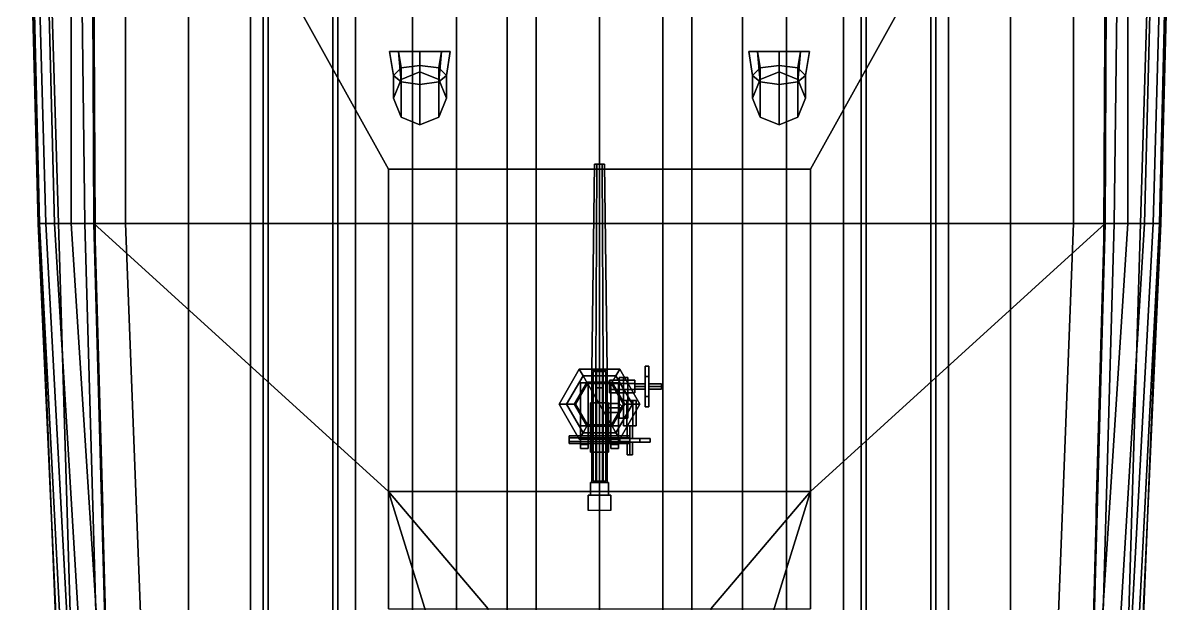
# Model space of a CAD drawing. Header units: millimetres. Extents: x -5 to 5, y -86 to 49.
# Drawn here: x -4.56 to 4.56, y -19.72 to -15.12 of the extents above; entities that cross this region are included whole.
import ezdxf

# ---------------------------------------------------------------- set-up
doc = ezdxf.new("R2010")
doc.units = ezdxf.units.MM
for name, color, linetype in [('deck', 3, 'Continuous'), ('drawing', 9, 'Continuous'), ('gun', 1, 'Continuous'), ('h2', 6, 'Continuous'), ('railings', 6, 'Continuous'), ('rails', 4, 'Continuous'), ('sleeve', 5, 'Continuous'), ('superstructure', 2, 'Continuous'), ('turret', 2, 'Continuous')]:
    doc.layers.add(name, color=color, linetype=linetype)

msp = doc.modelspace()

# ---------------------------------------------------------------- linework, layer by layer
for points in [[(-1.48, -24.92, 18.17), (-1.48, 22.95, 18.14), (-1.48, 22.95, 18.08), (-1.48, -24.92, 18.11)], [(-1.48, -24.92, 18.11), (-1.48, 22.95, 18.08), (-1.48, 22.95, 18.14), (-1.48, -24.92, 18.17)], [(1.48, -24.92, 18.17), (1.48, 22.95, 18.14), (1.48, 22.95, 18.08), (1.48, -24.92, 18.11)], [(1.48, -24.92, 18.11), (1.48, 22.95, 18.08), (1.48, 22.95, 18.14), (1.48, -24.92, 18.17)], [(-0.73, -25.77, 24.88), (-0.73, 22.13, 24.88), (-0.73, 22.13, 24.84), (-0.73, -25.77, 24.84)], [(-0.73, -25.77, 24.84), (-0.73, 22.13, 24.84), (-0.73, 22.13, 24.88), (-0.73, -25.77, 24.88)], [(0.73, -25.77, 24.88), (0.73, 22.13, 24.88), (0.73, 22.13, 24.84), (0.73, -25.77, 24.84)], [(0.73, -25.77, 24.84), (0.73, 22.13, 24.84), (0.73, 22.13, 24.88), (0.73, -25.77, 24.88)], [(0, -26.11, 26.91), (0, 21.81, 27.02), (0, 21.82, 26.98), (0, -26.11, 26.87)], [(0, -26.11, 26.87), (0, 21.82, 26.98), (0, 21.81, 27.02), (0, -26.11, 26.91)], [(0, -16.71, -3.3), (0, -12.05, -3.3), (0.5, -12.05, -3.24), (0.5, -16.71, -3.23)], [(0.5, -16.71, -3.23), (0.5, -12.05, -3.24), (1.13, -12.05, -3.14), (1.13, -16.71, -3.1)], [(1.13, -16.71, -3.1), (1.13, -12.05, -3.14), (1.93, -12.05, -2.96), (1.93, -16.71, -2.87)], [(1.93, -16.71, -2.87), (1.93, -12.05, -2.96), (2.76, -12.05, -2.68), (2.76, -16.71, -2.52)], [(2.76, -16.71, -2.52), (2.76, -12.05, -2.68), (3.25, -12.05, -2.38), (3.25, -16.71, -2.25)], [(3.25, -16.71, -2.25), (3.25, -12.05, -2.38), (3.75, -12.05, -1.96), (3.75, -16.71, -1.8)], [(3.75, -16.71, -1.8), (3.75, -12.05, -1.96), (4.18, -12.05, -1.38), (4.18, -16.71, -1.16)], [(4, -16.71, 2.4), (4.02, -12.05, 2.4), (4.02, -12.05, 2.5), (4, -16.71, 2.5)], [(4.07, -16.71, 2.2), (4.13, -12.05, 2.2), (4.02, -12.05, 2.4), (4, -16.71, 2.4)], [(4.28, -16.71, 1.35), (4.42, -12.05, 1.35), (4.13, -12.05, 2.2), (4.07, -16.71, 2.2)], [(4.18, -16.71, -1.16), (4.18, -12.05, -1.38), (4.43, -12.05, -0.83), (4.31, -16.71, -0.83)], [(4.43, -16.71, 0.42), (4.56, -12.05, 0.42), (4.42, -12.05, 1.35), (4.28, -16.71, 1.35)], [(4.31, -16.71, -0.83), (4.43, -12.05, -0.83), (4.51, -12.05, -0.53), (4.38, -16.71, -0.53)], [(4.38, -16.71, -0.53), (4.51, -12.05, -0.53), (4.54, -12.05, -0.25), (4.43, -16.71, -0.25)], [(4.44, -16.71), (4.56, -12.05), (4.56, -12.05, 0.42), (4.43, -16.71, 0.42)], [(4.43, -16.71, -0.25), (4.54, -12.05, -0.25), (4.56, -12.05), (4.44, -16.71)], [(0, -21.37, -3.16), (0, -16.71, -3.3), (0.5, -16.71, -3.23), (0.5, -21.37, -3.06)], [(0.5, -21.37, -3.06), (0.5, -16.71, -3.23), (1.13, -16.71, -3.1), (1.13, -21.37, -2.91)], [(1.13, -21.37, -2.91), (1.13, -16.71, -3.1), (1.93, -16.71, -2.87), (1.93, -21.37, -2.69)], [(1.93, -21.37, -2.69), (1.93, -16.71, -2.87), (2.76, -16.71, -2.52), (2.76, -21.37, -2.31)], [(2.76, -21.37, -2.31), (2.76, -16.71, -2.52), (3.25, -16.71, -2.25), (3.25, -21.37, -1.96)], [(3.25, -21.37, -1.96), (3.25, -16.71, -2.25), (3.75, -16.71, -1.8), (3.57, -21.37, -1.65)], [(3.57, -21.37, -1.65), (3.75, -16.71, -1.8), (4.18, -16.71, -1.16), (3.88, -21.37, -1.16)], [(3.94, -21.37, 2.2), (4.07, -16.71, 2.2), (4, -16.71, 2.4), (3.87, -21.37, 2.42)], [(3.87, -21.37, 2.42), (4, -16.71, 2.4), (4, -16.71, 2.5), (3.87, -21.37, 2.5)], [(3.88, -21.37, -1.16), (4.18, -16.71, -1.16), (4.31, -16.71, -0.83), (4.03, -21.37, -0.83)], [(4.14, -21.37, 1.35), (4.28, -16.71, 1.35), (4.07, -16.71, 2.2), (3.94, -21.37, 2.2)], [(4.03, -21.37, -0.83), (4.31, -16.71, -0.83), (4.38, -16.71, -0.53), (4.13, -21.37, -0.53)], [(4.13, -21.37, -0.53), (4.38, -16.71, -0.53), (4.43, -16.71, -0.25), (4.19, -21.37, -0.25)], [(4.24, -21.37, 0.42), (4.43, -16.71, 0.42), (4.28, -16.71, 1.35), (4.14, -21.37, 1.35)], [(4.19, -21.37, -0.25), (4.43, -16.71, -0.25), (4.44, -16.71), (4.23, -21.37)], [(4.23, -21.37), (4.44, -16.71), (4.43, -16.71, 0.42), (4.24, -21.37, 0.42)]]:
    msp.add_3dface(points)
at = {"layer": 'deck', "color": 3}
for points in [[(1.67, -16.28, 2.5), (4.02, -12.05, 2.5), (-4.02, -12.05, 2.5), (-1.67, -16.28, 2.5)], [(-1.67, -18.83, 2.5), (-1.67, -16.28, 2.5), (-4.02, -12.05, 2.5), (-4, -16.71, 2.5)], [(4, -16.71, 2.5), (4.02, -12.05, 2.5), (1.67, -16.28, 2.5), (1.67, -18.83, 2.5)], [(-0.88, -21.37, 2.5), (-1.67, -18.83, 2.5), (-4, -16.71, 2.5), (-3.87, -21.37, 2.5)], [(3.87, -21.37, 2.5), (4, -16.71, 2.5), (1.67, -18.83, 2.5), (0.88, -21.37, 2.5)], [(-0.88, -21.37, 2.5), (-0.88, -19.76, 2.5), (-1.67, -18.83, 2.5), (-0.88, -21.37, 2.5)], [(0.88, -21.37, 2.5), (1.67, -18.83, 2.5), (1.67, -18.83, 2.5), (0.88, -19.76, 2.5)]]:
    msp.add_3dface(points, dxfattribs=at)
at = {"layer": 'drawing', "extrusion": (1, -1.22461e-16, 0)}
msp.add_line((0, -48.93, -5.93), (0, 48.93, -5.93), dxfattribs=at)
at = {"layer": 'gun'}
for points in [[(-0.04, -16.24, 6.45), (-0.02, -16.24, 6.4154), (-0.03, -17.87, 6.398), (-0.06, -17.87, 6.45)], [(-0.02, -16.24, 6.4846), (-0.04, -16.24, 6.45), (-0.06, -17.87, 6.45), (-0.03, -17.87, 6.502)], [(0.04, -16.24, 6.45), (-0.04, -16.24, 6.45), (-0.02, -16.24, 6.4846), (0.02, -16.24, 6.4846)], [(0.02, -16.24, 6.4154), (-0.02, -16.24, 6.4154), (-0.04, -16.24, 6.45), (0.04, -16.24, 6.45)], [(-0.02, -16.24, 6.4154), (0.02, -16.24, 6.4154), (0.03, -17.87, 6.398), (-0.03, -17.87, 6.398)], [(0.02, -16.24, 6.4846), (-0.02, -16.24, 6.4846), (-0.03, -17.87, 6.502), (0.03, -17.87, 6.502)], [(0.02, -16.24, 6.4154), (0.04, -16.24, 6.45), (0.06, -17.87, 6.45), (0.03, -17.87, 6.398)], [(0.04, -16.24, 6.45), (0.02, -16.24, 6.4846), (0.03, -17.87, 6.502), (0.06, -17.87, 6.45)], [(-0.03, -17.87, 6.502), (-0.06, -17.87, 6.45), (-0.06, -18.76, 6.45), (-0.03, -18.76, 6.502)], [(-0.06, -17.87, 6.45), (-0.03, -17.87, 6.398), (-0.03, -18.76, 6.398), (-0.06, -18.76, 6.45)], [(0.03, -17.87, 6.502), (-0.03, -17.87, 6.502), (-0.03, -18.76, 6.502), (0.03, -18.76, 6.502)], [(-0.03, -17.87, 6.398), (0.03, -17.87, 6.398), (0.03, -18.76, 6.398), (-0.03, -18.76, 6.398)], [(0.06, -17.87, 6.45), (0.03, -17.87, 6.502), (0.03, -18.76, 6.502), (0.06, -18.76, 6.45)], [(0.03, -17.87, 6.398), (0.06, -17.87, 6.45), (0.06, -18.76, 6.45), (0.03, -18.76, 6.398)], [(-0.03, -18.01, 6.57), (0, -18.01, 6.54), (0, -18.76, 6.54), (-0.03, -18.76, 6.57)], [(0, -18.01, 6.6), (-0.03, -18.01, 6.57), (-0.03, -18.76, 6.57), (0, -18.76, 6.6)], [(-0.03, -18.01, 6.33), (0, -18.01, 6.3), (0, -18.76, 6.3), (-0.03, -18.76, 6.33)], [(0, -18.01, 6.36), (-0.03, -18.01, 6.33), (-0.03, -18.76, 6.33), (0, -18.76, 6.36)], [(0, -18.01, 6.54), (0.03, -18.01, 6.57), (0.03, -18.76, 6.57), (0, -18.76, 6.54)], [(0.03, -18.01, 6.57), (0, -18.01, 6.6), (0, -18.76, 6.6), (0.03, -18.76, 6.57)], [(0, -18.01, 6.3), (0.03, -18.01, 6.33), (0.03, -18.76, 6.33), (0, -18.76, 6.3)], [(0.03, -18.01, 6.33), (0, -18.01, 6.36), (0, -18.76, 6.36), (0.03, -18.76, 6.33)], [(-0.07, -18.76, 6.64), (-0.07, -18.86, 6.64), (0.07, -18.86, 6.64), (0.07, -18.76, 6.64)], [(0.07, -18.76, 6.25), (0.07, -18.86, 6.25), (-0.07, -18.86, 6.25), (-0.07, -18.76, 6.25)], [(0.07, -18.76, 6.64), (0.07, -18.76, 6.25), (-0.07, -18.76, 6.25), (-0.07, -18.76, 6.64)], [(-0.07, -18.76, 6.25), (-0.07, -18.86, 6.25), (-0.07, -18.86, 6.64), (-0.07, -18.76, 6.64)], [(0.07, -18.86, 6.64), (0.07, -18.86, 6.25), (0.07, -18.76, 6.25), (0.07, -18.76, 6.64)], [(0.09, -18.86, 6.25), (0.09, -18.98, 6.25), (-0.09, -18.98, 6.25), (-0.09, -18.86, 6.25)], [(0.09, -18.86, 6.51), (0.09, -18.86, 6.25), (-0.09, -18.86, 6.25), (-0.09, -18.86, 6.51)], [(-0.09, -18.86, 6.25), (-0.09, -18.98, 6.25), (-0.09, -18.98, 6.51), (-0.09, -18.86, 6.51)], [(-0.07, -18.86, 6.64), (-0.07, -18.86, 6.51), (0.07, -18.86, 6.51), (0.07, -18.86, 6.64)], [(0.09, -18.98, 6.51), (0.09, -18.98, 6.25), (0.09, -18.86, 6.25), (0.09, -18.86, 6.51)]]:
    msp.add_3dface(points, dxfattribs=at)
at = {"layer": 'h2'}
for points in [[(-4.43, -16.71, 0.42), (-4.56, -12.05, 0.42), (-4.42, -12.05, 1.35), (-4.28, -16.71, 1.35)], [(-4.44, -16.71), (-4.56, -12.05), (-4.56, -12.05, 0.42), (-4.43, -16.71, 0.42)], [(-4.43, -16.71, -0.25), (-4.54, -12.05, -0.25), (-4.56, -12.05), (-4.44, -16.71)], [(-4.38, -16.71, -0.53), (-4.51, -12.05, -0.53), (-4.54, -12.05, -0.25), (-4.43, -16.71, -0.25)], [(-4.31, -16.71, -0.83), (-4.43, -12.05, -0.83), (-4.51, -12.05, -0.53), (-4.38, -16.71, -0.53)], [(-4.18, -16.71, -1.16), (-4.18, -12.05, -1.38), (-4.43, -12.05, -0.83), (-4.31, -16.71, -0.83)], [(-4.28, -16.71, 1.35), (-4.42, -12.05, 1.35), (-4.13, -12.05, 2.2), (-4.07, -16.71, 2.2)], [(-3.75, -16.71, -1.8), (-3.75, -12.05, -1.96), (-4.18, -12.05, -1.38), (-4.18, -16.71, -1.16)], [(-4.07, -16.71, 2.2), (-4.13, -12.05, 2.2), (-4.02, -12.05, 2.4), (-4, -16.71, 2.4)], [(-4, -16.71, 2.4), (-4.02, -12.05, 2.4), (-4.02, -12.05, 2.5), (-4, -16.71, 2.5)], [(-3.25, -16.71, -2.25), (-3.25, -12.05, -2.38), (-3.75, -12.05, -1.96), (-3.75, -16.71, -1.8)], [(-2.76, -16.71, -2.52), (-2.76, -12.05, -2.68), (-3.25, -12.05, -2.38), (-3.25, -16.71, -2.25)], [(-1.93, -16.71, -2.87), (-1.93, -12.05, -2.96), (-2.76, -12.05, -2.68), (-2.76, -16.71, -2.52)], [(-1.13, -16.71, -3.1), (-1.13, -12.05, -3.14), (-1.93, -12.05, -2.96), (-1.93, -16.71, -2.87)], [(-0.5, -16.71, -3.23), (-0.5, -12.05, -3.24), (-1.13, -12.05, -3.14), (-1.13, -16.71, -3.1)], [(0, -16.71, -3.3), (0, -12.05, -3.3), (-0.5, -12.05, -3.24), (-0.5, -16.71, -3.23)], [(-4.19, -21.37, -0.25), (-4.43, -16.71, -0.25), (-4.44, -16.71), (-4.23, -21.37)], [(-4.23, -21.37), (-4.44, -16.71), (-4.43, -16.71, 0.42), (-4.24, -21.37, 0.42)], [(-4.13, -21.37, -0.53), (-4.38, -16.71, -0.53), (-4.43, -16.71, -0.25), (-4.19, -21.37, -0.25)], [(-4.24, -21.37, 0.42), (-4.43, -16.71, 0.42), (-4.28, -16.71, 1.35), (-4.14, -21.37, 1.35)], [(-4.03, -21.37, -0.83), (-4.31, -16.71, -0.83), (-4.38, -16.71, -0.53), (-4.13, -21.37, -0.53)], [(-3.88, -21.37, -1.16), (-4.18, -16.71, -1.16), (-4.31, -16.71, -0.83), (-4.03, -21.37, -0.83)], [(-4.14, -21.37, 1.35), (-4.28, -16.71, 1.35), (-4.07, -16.71, 2.2), (-3.94, -21.37, 2.2)], [(-3.57, -21.37, -1.65), (-3.75, -16.71, -1.8), (-4.18, -16.71, -1.16), (-3.88, -21.37, -1.16)], [(-3.94, -21.37, 2.2), (-4.07, -16.71, 2.2), (-4, -16.71, 2.4), (-3.87, -21.37, 2.42)], [(-3.87, -21.37, 2.42), (-4, -16.71, 2.4), (-4, -16.71, 2.5), (-3.87, -21.37, 2.5)], [(-3.25, -21.37, -1.96), (-3.25, -16.71, -2.25), (-3.75, -16.71, -1.8), (-3.57, -21.37, -1.65)], [(-2.76, -21.37, -2.31), (-2.76, -16.71, -2.52), (-3.25, -16.71, -2.25), (-3.25, -21.37, -1.96)], [(-1.93, -21.37, -2.69), (-1.93, -16.71, -2.87), (-2.76, -16.71, -2.52), (-2.76, -21.37, -2.31)], [(-1.13, -21.37, -2.91), (-1.13, -16.71, -3.1), (-1.93, -16.71, -2.87), (-1.93, -21.37, -2.69)], [(-0.5, -21.37, -3.06), (-0.5, -16.71, -3.23), (-1.13, -16.71, -3.1), (-1.13, -21.37, -2.91)], [(0, -21.37, -3.16), (0, -16.71, -3.3), (-0.5, -16.71, -3.23), (-0.5, -21.37, -3.06)]]:
    msp.add_3dface(points, dxfattribs=at)
at = {"layer": 'railings'}
for points in [[(-3.99, -16.76, 3.15), (-3.99, -16.76, 3.18), (-4, -14.7, 3.18), (-4, -14.7, 3.15)], [(-4, -14.7, 3.15), (-4, -14.7, 3.18), (-3.99, -16.76, 3.18), (-3.99, -16.76, 3.15)], [(-4, -14.7, 3.66), (-4, -14.7, 3.69), (-3.99, -16.76, 3.69), (-3.99, -16.76, 3.66)], [(-3.99, -16.76, 3.66), (-3.99, -16.76, 3.69), (-4, -14.7, 3.69), (-4, -14.7, 3.66)], [(4, -14.7, 3.66), (4, -14.7, 3.69), (3.99, -16.76, 3.69), (3.99, -16.76, 3.66)], [(3.99, -16.76, 3.66), (3.99, -16.76, 3.69), (4, -14.7, 3.69), (4, -14.7, 3.66)], [(4, -14.7, 3.15), (4, -14.7, 3.18), (3.99, -16.76, 3.18), (3.99, -16.76, 3.15)], [(3.99, -16.76, 3.15), (3.99, -16.76, 3.18), (4, -14.7, 3.18), (4, -14.7, 3.15)], [(-1.67, -16.36, 6.14), (-1.67, -16.28, 6.14), (-1.67, -16.28, 5.03), (-1.67, -16.36, 5.03)], [(-1.67, -16.36, 5.03), (-1.67, -16.28, 5.03), (-1.67, -16.28, 6.14), (-1.67, -16.36, 6.14)], [(-0.72, -16.28, 5.6), (-0.72, -16.28, 5.63), (-1.67, -16.28, 5.63), (-1.67, -16.28, 5.6)], [(-1.67, -16.28, 5.6), (-1.67, -16.28, 5.63), (-0.72, -16.28, 5.63), (-0.72, -16.28, 5.6)], [(-1.67, -16.28, 6.11), (-1.67, -16.28, 6.14), (-0.72, -16.28, 6.14), (-0.72, -16.28, 6.11)], [(-0.72, -16.28, 6.11), (-0.72, -16.28, 6.14), (-1.67, -16.28, 6.14), (-1.67, -16.28, 6.11)], [(-0.64, -16.28, 5.03), (-0.72, -16.28, 5.03), (-0.72, -16.28, 6.14), (-0.64, -16.28, 6.14)], [(-0.64, -16.28, 6.14), (-0.72, -16.28, 6.14), (-0.72, -16.28, 5.03), (-0.64, -16.28, 5.03)], [(-0.64, -16.28, 5.6), (-0.64, -16.28, 5.63), (0.64, -16.28, 5.63), (0.64, -16.28, 5.6)], [(0.64, -16.28, 5.6), (0.64, -16.28, 5.63), (-0.64, -16.28, 5.63), (-0.64, -16.28, 5.6)], [(0.31, -16.28, 6.11), (0.31, -16.28, 6.14), (-0.64, -16.28, 6.14), (-0.64, -16.28, 6.11)], [(-0.64, -16.28, 6.11), (-0.64, -16.28, 6.14), (0.31, -16.28, 6.14), (0.31, -16.28, 6.11)], [(0.72, -16.28, 6.14), (0.64, -16.28, 6.14), (0.64, -16.28, 5.03), (0.72, -16.28, 5.03)], [(0.72, -16.28, 5.03), (0.64, -16.28, 5.03), (0.64, -16.28, 6.14), (0.72, -16.28, 6.14)], [(1.67, -16.28, 5.6), (1.67, -16.28, 5.63), (0.72, -16.28, 5.63), (0.72, -16.28, 5.6)], [(0.72, -16.28, 5.6), (0.72, -16.28, 5.63), (1.67, -16.28, 5.63), (1.67, -16.28, 5.6)], [(0.72, -16.28, 6.11), (0.72, -16.28, 6.14), (1.67, -16.28, 6.14), (1.67, -16.28, 6.11)], [(1.67, -16.28, 6.11), (1.67, -16.28, 6.14), (0.72, -16.28, 6.14), (0.72, -16.28, 6.11)], [(1.67, -16.36, 6.14), (1.67, -16.28, 6.14), (1.67, -16.28, 5.03), (1.67, -16.36, 5.03)], [(1.67, -16.36, 5.03), (1.67, -16.28, 5.03), (1.67, -16.28, 6.14), (1.67, -16.36, 6.14)], [(-1.67, -16.36, 5.6), (-1.67, -16.36, 5.63), (-1.67, -17.31, 5.63), (-1.67, -17.31, 5.6)], [(-1.67, -17.31, 5.6), (-1.67, -17.31, 5.63), (-1.67, -16.36, 5.63), (-1.67, -16.36, 5.6)], [(-1.67, -17.31, 6.11), (-1.67, -17.31, 6.14), (-1.67, -16.36, 6.14), (-1.67, -16.36, 6.11)], [(-1.67, -16.36, 6.11), (-1.67, -16.36, 6.14), (-1.67, -17.31, 6.14), (-1.67, -17.31, 6.11)], [(1.67, -16.36, 6.11), (1.67, -16.36, 6.14), (1.67, -17.31, 6.14), (1.67, -17.31, 6.11)], [(1.67, -17.31, 6.11), (1.67, -17.31, 6.14), (1.67, -16.36, 6.14), (1.67, -16.36, 6.11)], [(1.67, -17.31, 5.6), (1.67, -17.31, 5.63), (1.67, -16.36, 5.63), (1.67, -16.36, 5.6)], [(1.67, -16.36, 5.6), (1.67, -16.36, 5.63), (1.67, -17.31, 5.63), (1.67, -17.31, 5.6)], [(-3.99, -16.84, 3.69), (-3.99, -16.76, 3.69), (-3.99, -16.76, 2.5), (-3.99, -16.84, 2.5)], [(-3.99, -16.84, 2.5), (-3.99, -16.76, 2.5), (-3.99, -16.76, 3.69), (-3.99, -16.84, 3.69)], [(3.99, -16.84, 3.69), (3.99, -16.76, 3.69), (3.99, -16.76, 2.5), (3.99, -16.84, 2.5)], [(3.99, -16.84, 2.5), (3.99, -16.76, 2.5), (3.99, -16.76, 3.69), (3.99, -16.84, 3.69)], [(-3.93, -18.97, 3.15), (-3.93, -18.97, 3.18), (-3.99, -16.84, 3.18), (-3.99, -16.84, 3.15)], [(-3.99, -16.84, 3.15), (-3.99, -16.84, 3.18), (-3.93, -18.97, 3.18), (-3.93, -18.97, 3.15)], [(-3.99, -16.84, 3.66), (-3.99, -16.84, 3.69), (-3.93, -18.97, 3.69), (-3.93, -18.97, 3.66)], [(-3.93, -18.97, 3.66), (-3.93, -18.97, 3.69), (-3.99, -16.84, 3.69), (-3.99, -16.84, 3.66)], [(3.93, -18.97, 3.66), (3.93, -18.97, 3.69), (3.99, -16.84, 3.69), (3.99, -16.84, 3.66)], [(3.99, -16.84, 3.66), (3.99, -16.84, 3.69), (3.93, -18.97, 3.69), (3.93, -18.97, 3.66)], [(3.99, -16.84, 3.15), (3.99, -16.84, 3.18), (3.93, -18.97, 3.18), (3.93, -18.97, 3.15)], [(3.93, -18.97, 3.15), (3.93, -18.97, 3.18), (3.99, -16.84, 3.18), (3.99, -16.84, 3.15)], [(-1.67, -17.39, 5.03), (-1.67, -17.31, 5.03), (-1.67, -17.31, 6.14), (-1.67, -17.39, 6.14)], [(-1.67, -17.39, 6.14), (-1.67, -17.31, 6.14), (-1.67, -17.31, 5.03), (-1.67, -17.39, 5.03)], [(1.67, -17.39, 5.03), (1.67, -17.31, 5.03), (1.67, -17.31, 6.14), (1.67, -17.39, 6.14)], [(1.67, -17.39, 6.14), (1.67, -17.31, 6.14), (1.67, -17.31, 5.03), (1.67, -17.39, 5.03)], [(-1.67, -17.39, 5.6), (-1.67, -17.39, 5.63), (-1.67, -18.75, 5.63), (-1.67, -18.75, 5.6)], [(-1.67, -18.75, 5.6), (-1.67, -18.75, 5.63), (-1.67, -17.39, 5.63), (-1.67, -17.39, 5.6)], [(-1.67, -18.75, 6.11), (-1.67, -18.75, 6.14), (-1.67, -17.39, 6.14), (-1.67, -17.39, 6.11)], [(-1.67, -17.39, 6.11), (-1.67, -17.39, 6.14), (-1.67, -18.75, 6.14), (-1.67, -18.75, 6.11)], [(1.67, -18.75, 6.11), (1.67, -18.75, 6.14), (1.67, -17.39, 6.14), (1.67, -17.39, 6.11)], [(1.67, -17.39, 6.11), (1.67, -17.39, 6.14), (1.67, -18.75, 6.14), (1.67, -18.75, 6.11)], [(1.67, -18.75, 5.6), (1.67, -18.75, 5.63), (1.67, -17.39, 5.63), (1.67, -17.39, 5.6)], [(1.67, -17.39, 5.6), (1.67, -17.39, 5.63), (1.67, -18.75, 5.63), (1.67, -18.75, 5.6)], [(-1.67, -18.83, 6.14), (-1.67, -18.75, 6.14), (-1.67, -18.75, 5.03), (-1.67, -18.83, 5.03)], [(-1.67, -18.83, 5.03), (-1.67, -18.75, 5.03), (-1.67, -18.75, 6.14), (-1.67, -18.83, 6.14)], [(1.67, -18.83, 6.14), (1.67, -18.75, 6.14), (1.67, -18.75, 5.03), (1.67, -18.83, 5.03)], [(1.67, -18.83, 5.03), (1.67, -18.75, 5.03), (1.67, -18.75, 6.14), (1.67, -18.83, 6.14)], [(-1.67, -19.68, 5.6), (-1.67, -19.68, 5.63), (-1.67, -18.83, 5.63), (-1.67, -18.83, 5.6)], [(-1.67, -18.83, 5.6), (-1.67, -18.83, 5.63), (-1.67, -19.68, 5.63), (-1.67, -19.68, 5.6)], [(-1.67, -18.83, 6.11), (-1.67, -18.83, 6.14), (-1.67, -19.68, 6.14), (-1.67, -19.68, 6.11)], [(-1.67, -19.68, 6.11), (-1.67, -19.68, 6.14), (-1.67, -18.83, 6.14), (-1.67, -18.83, 6.11)], [(1.67, -19.68, 6.11), (1.67, -19.68, 6.14), (1.67, -18.83, 6.14), (1.67, -18.83, 6.11)], [(1.67, -18.83, 6.11), (1.67, -18.83, 6.14), (1.67, -19.68, 6.14), (1.67, -19.68, 6.11)], [(1.67, -18.83, 5.6), (1.67, -18.83, 5.63), (1.67, -19.68, 5.63), (1.67, -19.68, 5.6)], [(1.67, -19.68, 5.6), (1.67, -19.68, 5.63), (1.67, -18.83, 5.63), (1.67, -18.83, 5.6)], [(-3.93, -19.05, 3.69), (-3.93, -18.97, 3.69), (-3.93, -18.97, 2.5), (-3.93, -19.05, 2.5)], [(-3.93, -19.05, 2.5), (-3.93, -18.97, 2.5), (-3.93, -18.97, 3.69), (-3.93, -19.05, 3.69)], [(-3.87, -21.17, 3.15), (-3.87, -21.17, 3.18), (-3.93, -19.05, 3.18), (-3.93, -19.05, 3.15)], [(-3.93, -19.05, 3.15), (-3.93, -19.05, 3.18), (-3.87, -21.17, 3.18), (-3.87, -21.17, 3.15)], [(-3.93, -19.05, 3.66), (-3.93, -19.05, 3.69), (-3.87, -21.17, 3.69), (-3.87, -21.17, 3.66)], [(-3.87, -21.17, 3.66), (-3.87, -21.17, 3.69), (-3.93, -19.05, 3.69), (-3.93, -19.05, 3.66)], [(3.93, -19.05, 3.66), (3.93, -19.05, 3.69), (3.87, -21.17, 3.69), (3.87, -21.17, 3.66)], [(3.87, -21.17, 3.66), (3.87, -21.17, 3.69), (3.93, -19.05, 3.69), (3.93, -19.05, 3.66)], [(3.93, -19.05, 3.15), (3.93, -19.05, 3.18), (3.87, -21.17, 3.18), (3.87, -21.17, 3.15)], [(3.87, -21.17, 3.15), (3.87, -21.17, 3.18), (3.93, -19.05, 3.18), (3.93, -19.05, 3.15)], [(3.93, -19.05, 2.5), (3.93, -18.97, 2.5), (3.93, -18.97, 3.69), (3.93, -19.05, 3.69)], [(3.93, -19.05, 3.69), (3.93, -18.97, 3.69), (3.93, -18.97, 2.5), (3.93, -19.05, 2.5)], [(-1.67, -19.76, 5.03), (-1.67, -19.68, 5.03), (-1.67, -19.68, 6.14), (-1.67, -19.76, 6.14)], [(-1.67, -19.76, 6.14), (-1.67, -19.68, 6.14), (-1.67, -19.68, 5.03), (-1.67, -19.76, 5.03)], [(1.67, -19.76, 6.14), (1.67, -19.68, 6.14), (1.67, -19.68, 5.03), (1.67, -19.76, 5.03)], [(1.67, -19.76, 5.03), (1.67, -19.68, 5.03), (1.67, -19.68, 6.14), (1.67, -19.76, 6.14)]]:
    msp.add_3dface(points, dxfattribs=at)
at = {"layer": 'rails'}
for points in [[(-2.66, -12.05, 2.58), (-2.66, -12.05, 2.5), (-2.66, -16.71, 2.5), (-2.66, -16.71, 2.58)], [(-2.62, -16.71, 2.58), (-2.62, -12.05, 2.58), (-2.66, -12.05, 2.58), (-2.66, -16.71, 2.58)], [(-2.62, -16.71, 2.5), (-2.62, -12.05, 2.5), (-2.62, -12.05, 2.58), (-2.62, -16.71, 2.58)], [(-2.07, -16.71, 2.58), (-2.07, -12.05, 2.58), (-2.11, -12.05, 2.58), (-2.11, -16.71, 2.58)], [(-2.11, -12.05, 2.58), (-2.11, -12.05, 2.5), (-2.11, -16.71, 2.5), (-2.11, -16.71, 2.58)], [(-2.07, -16.71, 2.5), (-2.07, -12.05, 2.5), (-2.07, -12.05, 2.58), (-2.07, -16.71, 2.58)], [(2.07, -12.05, 2.58), (2.07, -12.05, 2.5), (2.07, -16.71, 2.5), (2.07, -16.71, 2.58)], [(2.11, -16.71, 2.58), (2.11, -12.05, 2.58), (2.07, -12.05, 2.58), (2.07, -16.71, 2.58)], [(2.11, -16.71, 2.5), (2.11, -12.05, 2.5), (2.11, -12.05, 2.58), (2.11, -16.71, 2.58)], [(2.66, -16.71, 2.58), (2.66, -12.05, 2.58), (2.62, -12.05, 2.58), (2.62, -16.71, 2.58)], [(2.62, -12.05, 2.58), (2.62, -12.05, 2.5), (2.62, -16.71, 2.5), (2.62, -16.71, 2.58)], [(2.66, -16.71, 2.5), (2.66, -12.05, 2.5), (2.66, -12.05, 2.58), (2.66, -16.71, 2.58)], [(-2.66, -16.71, 2.58), (-2.66, -16.71, 2.5), (-2.66, -21.37, 2.5), (-2.66, -21.37, 2.58)], [(-2.62, -21.37, 2.58), (-2.62, -16.71, 2.58), (-2.66, -16.71, 2.58), (-2.66, -21.37, 2.58)], [(-2.62, -21.37, 2.5), (-2.62, -16.71, 2.5), (-2.62, -16.71, 2.58), (-2.62, -21.37, 2.58)], [(-2.07, -21.37, 2.58), (-2.07, -16.71, 2.58), (-2.11, -16.71, 2.58), (-2.11, -21.37, 2.58)], [(-2.11, -16.71, 2.58), (-2.11, -16.71, 2.5), (-2.11, -21.37, 2.5), (-2.11, -21.37, 2.58)], [(-2.07, -21.37, 2.5), (-2.07, -16.71, 2.5), (-2.07, -16.71, 2.58), (-2.07, -21.37, 2.58)], [(2.07, -16.71, 2.58), (2.07, -16.71, 2.5), (2.07, -21.37, 2.5), (2.07, -21.37, 2.58)], [(2.11, -21.37, 2.58), (2.11, -16.71, 2.58), (2.07, -16.71, 2.58), (2.07, -21.37, 2.58)], [(2.11, -21.37, 2.5), (2.11, -16.71, 2.5), (2.11, -16.71, 2.58), (2.11, -21.37, 2.58)], [(2.66, -21.37, 2.58), (2.66, -16.71, 2.58), (2.62, -16.71, 2.58), (2.62, -21.37, 2.58)], [(2.62, -16.71, 2.58), (2.62, -16.71, 2.5), (2.62, -21.37, 2.5), (2.62, -21.37, 2.58)], [(2.66, -21.37, 2.5), (2.66, -16.71, 2.5), (2.66, -16.71, 2.58), (2.66, -21.37, 2.58)]]:
    msp.add_3dface(points, dxfattribs=at)
at = {"layer": 'sleeve'}
for points in [[(-0.05, -17.88, 6.33), (-0.025, -17.88, 6.2867), (-0.025, -18.75, 6.2867), (-0.05, -18.75, 6.33)], [(-0.025, -17.88, 6.3733), (-0.05, -17.88, 6.33), (-0.05, -18.75, 6.33), (-0.025, -18.75, 6.3733)], [(0.05, -17.88, 6.33), (-0.05, -17.88, 6.33), (-0.025, -17.88, 6.3733), (0.025, -17.88, 6.3733)], [(0.025, -17.88, 6.2867), (-0.025, -17.88, 6.2867), (-0.05, -17.88, 6.33), (0.05, -17.88, 6.33)], [(-0.025, -17.88, 6.2867), (0.025, -17.88, 6.2867), (0.025, -18.75, 6.2867), (-0.025, -18.75, 6.2867)], [(0.025, -17.88, 6.3733), (-0.025, -17.88, 6.3733), (-0.025, -18.75, 6.3733), (0.025, -18.75, 6.3733)], [(0.025, -17.88, 6.2867), (0.05, -17.88, 6.33), (0.05, -18.75, 6.33), (0.025, -18.75, 6.2867)], [(0.05, -17.88, 6.33), (0.025, -17.88, 6.3733), (0.025, -18.75, 6.3733), (0.05, -18.75, 6.33)], [(0.19, -17.93, 6.495), (0.155, -17.93, 6.46), (0.155, -18.25, 6.46), (0.19, -18.25, 6.495)], [(0.155, -17.93, 6.46), (0.19, -17.93, 6.425), (0.19, -18.25, 6.425), (0.155, -18.25, 6.46)], [(0.225, -17.93, 6.46), (0.19, -17.93, 6.425), (0.155, -17.93, 6.46), (0.19, -17.93, 6.495)], [(0.225, -17.93, 6.46), (0.19, -17.93, 6.495), (0.19, -18.25, 6.495), (0.225, -18.25, 6.46)], [(0.19, -17.93, 6.425), (0.225, -17.93, 6.46), (0.225, -18.25, 6.46), (0.19, -18.25, 6.425)], [(-0.05, -17.97, 6.57), (-0.025, -17.97, 6.5267), (-0.025, -18.75, 6.5267), (-0.05, -18.75, 6.57)], [(-0.025, -17.97, 6.6133), (-0.05, -17.97, 6.57), (-0.05, -18.75, 6.57), (-0.025, -18.75, 6.6133)], [(0.025, -17.97, 6.5267), (-0.025, -17.97, 6.5267), (-0.05, -17.97, 6.57), (0.05, -17.97, 6.57)], [(0.05, -17.97, 6.57), (-0.05, -17.97, 6.57), (-0.025, -17.97, 6.6133), (0.025, -17.97, 6.6133)], [(-0.025, -17.97, 6.5267), (0.025, -17.97, 6.5267), (0.025, -18.75, 6.5267), (-0.025, -18.75, 6.5267)], [(0.025, -17.97, 6.6133), (-0.025, -17.97, 6.6133), (-0.025, -18.75, 6.6133), (0.025, -18.75, 6.6133)], [(0.025, -17.97, 6.5267), (0.05, -17.97, 6.57), (0.05, -18.75, 6.57), (0.025, -18.75, 6.5267)], [(0.05, -17.97, 6.57), (0.025, -17.97, 6.6133), (0.025, -18.75, 6.6133), (0.05, -18.75, 6.57)], [(-0.07, -18.13, 6.64), (-0.07, -18.52, 6.64), (0.07, -18.52, 6.64), (0.07, -18.13, 6.64)], [(0.07, -18.13, 6.25), (0.07, -18.52, 6.25), (-0.07, -18.52, 6.25), (-0.07, -18.13, 6.25)], [(0.07, -18.13, 6.64), (0.07, -18.13, 6.25), (-0.07, -18.13, 6.25), (-0.07, -18.13, 6.64)], [(-0.07, -18.13, 6.25), (-0.07, -18.52, 6.25), (-0.07, -18.52, 6.64), (-0.07, -18.13, 6.64)], [(0.07, -18.52, 6.64), (0.07, -18.52, 6.25), (0.07, -18.13, 6.25), (0.07, -18.13, 6.64)], [(0.07, -18.135, 6.46), (0.07, -18.17, 6.495), (0.19, -18.17, 6.495), (0.155, -18.135, 6.46)], [(0.07, -18.17, 6.425), (0.07, -18.135, 6.46), (0.155, -18.135, 6.46), (0.19, -18.17, 6.425)], [(0.07, -18.17, 6.495), (0.07, -18.205, 6.46), (0.155, -18.205, 6.46), (0.19, -18.17, 6.495)], [(0.07, -18.205, 6.46), (0.07, -18.17, 6.425), (0.19, -18.17, 6.425), (0.155, -18.205, 6.46)], [(0.19, -18.25, 6.495), (0.155, -18.25, 6.46), (0.19, -18.25, 6.425), (0.225, -18.25, 6.46)], [(0.24, -18.405, 6.466), (0.24, -18.39, 6.44), (-0.24, -18.39, 6.44), (-0.24, -18.405, 6.466)], [(0.24, -18.39, 6.44), (0.24, -18.405, 6.414), (-0.24, -18.405, 6.414), (-0.24, -18.39, 6.44)], [(-0.24, -18.435, 6.466), (-0.24, -18.405, 6.466), (-0.24, -18.39, 6.44), (-0.24, -18.45, 6.44)], [(-0.24, -18.45, 6.44), (-0.24, -18.39, 6.44), (-0.24, -18.405, 6.414), (-0.24, -18.435, 6.414)], [(0.24, -18.435, 6.466), (0.24, -18.405, 6.466), (-0.24, -18.405, 6.466), (-0.24, -18.435, 6.466)], [(0.24, -18.405, 6.414), (0.24, -18.435, 6.414), (-0.24, -18.435, 6.414), (-0.24, -18.405, 6.414)], [(0.24, -18.405, 6.414), (0.24, -18.39, 6.44), (0.24, -18.405, 6.466), (0.24, -18.435, 6.414)], [(0.24, -18.435, 6.414), (0.24, -18.405, 6.466), (0.24, -18.435, 6.466), (0.24, -18.45, 6.44)], [(0.24, -18.45, 6.44), (0.24, -18.435, 6.466), (-0.24, -18.435, 6.466), (-0.24, -18.45, 6.44)], [(0.24, -18.435, 6.414), (0.24, -18.45, 6.44), (-0.24, -18.45, 6.44), (-0.24, -18.435, 6.414)], [(-0.07, -18.52, 6.64), (-0.07, -18.52, 6.25), (0.07, -18.52, 6.25), (0.07, -18.52, 6.64)], [(0.05, -18.75, 6.57), (-0.05, -18.75, 6.57), (-0.025, -18.75, 6.5267), (0.025, -18.75, 6.5267)], [(0.025, -18.75, 6.6133), (-0.025, -18.75, 6.6133), (-0.05, -18.75, 6.57), (0.05, -18.75, 6.57)], [(0.025, -18.75, 6.3733), (-0.025, -18.75, 6.3733), (-0.05, -18.75, 6.33), (0.05, -18.75, 6.33)], [(0.05, -18.75, 6.33), (-0.05, -18.75, 6.33), (-0.025, -18.75, 6.2867), (0.025, -18.75, 6.2867)]]:
    msp.add_3dface(points, dxfattribs=at)
at = {"layer": 'superstructure'}
for points in [[(-1.66, -15.35, 3.73), (-1.59, -15.35, 3.53), (-1.5685, -15.48, 3.53), (-1.63, -15.54, 3.73)], [(-1.59, -15.35, 3.92), (-1.66, -15.35, 3.73), (-1.63, -15.54, 3.73), (-1.5685, -15.59, 3.92)], [(-1.59, -15.35, 3.53), (-1.42, -15.35, 3.46), (-1.42, -15.46, 3.46), (-1.5685, -15.48, 3.53)], [(-1.42, -15.35, 3.99), (-1.59, -15.35, 3.92), (-1.5685, -15.59, 3.92), (-1.42, -15.61, 3.99)], [(-1.42, -15.35, 3.46), (-1.25, -15.35, 3.53), (-1.2715, -15.48, 3.53), (-1.42, -15.46, 3.46)], [(-1.25, -15.35, 3.92), (-1.42, -15.35, 3.99), (-1.42, -15.61, 3.99), (-1.2715, -15.59, 3.92)], [(-1.25, -15.35, 3.53), (-1.18, -15.35, 3.73), (-1.21, -15.54, 3.73), (-1.2715, -15.48, 3.53)], [(-1.18, -15.35, 3.73), (-1.25, -15.35, 3.92), (-1.2715, -15.59, 3.92), (-1.21, -15.54, 3.73)], [(1.18, -15.35, 3.73), (1.25, -15.35, 3.53), (1.2715, -15.48, 3.53), (1.21, -15.54, 3.73)], [(1.25, -15.35, 3.92), (1.18, -15.35, 3.73), (1.21, -15.54, 3.73), (1.2715, -15.59, 3.92)], [(1.25, -15.35, 3.53), (1.42, -15.35, 3.46), (1.42, -15.46, 3.46), (1.2715, -15.48, 3.53)], [(1.42, -15.35, 3.99), (1.25, -15.35, 3.92), (1.2715, -15.59, 3.92), (1.42, -15.61, 3.99)], [(1.42, -15.35, 3.46), (1.59, -15.35, 3.53), (1.5685, -15.48, 3.53), (1.42, -15.46, 3.46)], [(1.59, -15.35, 3.92), (1.42, -15.35, 3.99), (1.42, -15.61, 3.99), (1.5685, -15.59, 3.92)], [(1.59, -15.35, 3.53), (1.66, -15.35, 3.73), (1.63, -15.54, 3.73), (1.5685, -15.48, 3.53)], [(1.66, -15.35, 3.73), (1.59, -15.35, 3.92), (1.5685, -15.59, 3.92), (1.63, -15.54, 3.73)], [(-1.5685, -15.5715, 3.38), (-1.63, -15.72, 3.52), (-1.63, -15.54, 3.73), (-1.5685, -15.48, 3.53)], [(-1.42, -15.51, 3.33), (-1.5685, -15.5715, 3.38), (-1.5685, -15.48, 3.53), (-1.42, -15.46, 3.46)], [(-1.2715, -15.5715, 3.38), (-1.42, -15.51, 3.33), (-1.42, -15.46, 3.46), (-1.2715, -15.48, 3.53)], [(-1.21, -15.72, 3.52), (-1.2715, -15.5715, 3.38), (-1.2715, -15.48, 3.53), (-1.21, -15.54, 3.73)], [(1.2715, -15.5715, 3.38), (1.21, -15.72, 3.52), (1.21, -15.54, 3.73), (1.2715, -15.48, 3.53)], [(1.42, -15.51, 3.33), (1.2715, -15.5715, 3.38), (1.2715, -15.48, 3.53), (1.42, -15.46, 3.46)], [(1.5685, -15.5715, 3.38), (1.42, -15.51, 3.33), (1.42, -15.46, 3.46), (1.5685, -15.48, 3.53)], [(1.63, -15.72, 3.52), (1.5685, -15.5715, 3.38), (1.5685, -15.48, 3.53), (1.63, -15.54, 3.73)], [(-1.63, -15.72, 3.52), (-1.5685, -15.8685, 3.65), (-1.5685, -15.59, 3.92), (-1.63, -15.54, 3.73)], [(-1.5685, -15.5715, 2.5), (-1.63, -15.72, 2.5), (-1.63, -15.72, 3.52), (-1.5685, -15.5715, 3.38)], [(-1.42, -15.51, 2.5), (-1.5685, -15.5715, 2.5), (-1.5685, -15.5715, 3.38), (-1.42, -15.51, 3.33)], [(-1.5685, -15.8685, 3.65), (-1.42, -15.93, 3.7), (-1.42, -15.61, 3.99), (-1.5685, -15.59, 3.92)], [(-1.2715, -15.5715, 2.5), (-1.42, -15.51, 2.5), (-1.42, -15.51, 3.33), (-1.2715, -15.5715, 3.38)], [(-1.42, -15.93, 3.7), (-1.2715, -15.8685, 3.65), (-1.2715, -15.59, 3.92), (-1.42, -15.61, 3.99)], [(-1.2715, -15.8685, 3.65), (-1.21, -15.72, 3.52), (-1.21, -15.54, 3.73), (-1.2715, -15.59, 3.92)], [(-1.21, -15.72, 2.5), (-1.2715, -15.5715, 2.5), (-1.2715, -15.5715, 3.38), (-1.21, -15.72, 3.52)], [(1.21, -15.72, 3.52), (1.2715, -15.8685, 3.65), (1.2715, -15.59, 3.92), (1.21, -15.54, 3.73)], [(1.2715, -15.5715, 2.5), (1.21, -15.72, 2.5), (1.21, -15.72, 3.52), (1.2715, -15.5715, 3.38)], [(1.42, -15.51, 2.5), (1.2715, -15.5715, 2.5), (1.2715, -15.5715, 3.38), (1.42, -15.51, 3.33)], [(1.2715, -15.8685, 3.65), (1.42, -15.93, 3.7), (1.42, -15.61, 3.99), (1.2715, -15.59, 3.92)], [(1.5685, -15.5715, 2.5), (1.42, -15.51, 2.5), (1.42, -15.51, 3.33), (1.5685, -15.5715, 3.38)], [(1.42, -15.93, 3.7), (1.5685, -15.8685, 3.65), (1.5685, -15.59, 3.92), (1.42, -15.61, 3.99)], [(1.5685, -15.8685, 3.65), (1.63, -15.72, 3.52), (1.63, -15.54, 3.73), (1.5685, -15.59, 3.92)], [(1.63, -15.72, 2.5), (1.5685, -15.5715, 2.5), (1.5685, -15.5715, 3.38), (1.63, -15.72, 3.52)], [(-1.63, -15.72, 2.5), (-1.5685, -15.8685, 2.5), (-1.5685, -15.8685, 3.65), (-1.63, -15.72, 3.52)], [(-1.2715, -15.8685, 2.5), (-1.21, -15.72, 2.5), (-1.21, -15.72, 3.52), (-1.2715, -15.8685, 3.65)], [(1.21, -15.72, 2.5), (1.2715, -15.8685, 2.5), (1.2715, -15.8685, 3.65), (1.21, -15.72, 3.52)], [(1.5685, -15.8685, 2.5), (1.63, -15.72, 2.5), (1.63, -15.72, 3.52), (1.5685, -15.8685, 3.65)], [(-1.5685, -15.8685, 2.5), (-1.42, -15.93, 2.5), (-1.42, -15.93, 3.7), (-1.5685, -15.8685, 3.65)], [(-1.42, -15.93, 2.5), (-1.2715, -15.8685, 2.5), (-1.2715, -15.8685, 3.65), (-1.42, -15.93, 3.7)], [(1.2715, -15.8685, 2.5), (1.42, -15.93, 2.5), (1.42, -15.93, 3.7), (1.2715, -15.8685, 3.65)], [(1.42, -15.93, 2.5), (1.5685, -15.8685, 2.5), (1.5685, -15.8685, 3.65), (1.42, -15.93, 3.7)], [(-1.67, -16.28, 5.03), (-1.67, -16.28, 2.5), (-1.67, -18.83, 2.5), (-1.67, -18.83, 5.03)], [(1.67, -16.28, 5.03), (1.67, -16.28, 2.5), (-1.67, -16.28, 2.5), (-1.67, -16.28, 5.03)], [(1.67, -18.83, 5.03), (1.67, -16.28, 5.03), (-1.67, -16.28, 5.03), (-1.67, -18.83, 5.03)], [(1.67, -18.83, 2.5), (1.67, -16.28, 2.5), (1.67, -16.28, 5.03), (1.67, -18.83, 5.03)], [(-1.67, -18.83, 4.92), (-1.67, -18.83, 2.5), (-0.88, -19.76, 2.5), (-0.88, -19.76, 4.92)], [(-1.67, -18.83, 5.03), (-1.67, -18.83, 4.92), (-1.67, -19.76, 4.92), (-1.67, -19.76, 5.03)], [(1.67, -19.76, 5.03), (1.67, -18.83, 5.03), (-1.67, -18.83, 5.03), (-1.67, -19.76, 5.03)], [(0.88, -19.76, 2.5), (1.67, -18.83, 2.5), (1.67, -18.83, 4.92), (0.88, -19.76, 4.92)], [(1.67, -19.76, 4.92), (1.67, -18.83, 4.92), (1.67, -18.83, 5.03), (1.67, -19.76, 5.03)]]:
    msp.add_3dface(points, dxfattribs=at)
at = {"layer": 'turret'}
for points in [[(-0.16, -17.8629, 5.03), (-0.32, -18.14, 5.03), (-0.32, -18.14, 5.35), (-0.16, -17.8629, 5.35)], [(-0.16, -17.8629, 5.35), (-0.32, -18.14, 5.35), (-0.26, -18.14, 5.42), (-0.13, -17.9148, 5.42)], [(0.16, -17.8629, 5.03), (-0.16, -17.8629, 5.03), (-0.16, -17.8629, 5.35), (0.16, -17.8629, 5.35)], [(0.16, -17.8629, 5.35), (-0.16, -17.8629, 5.35), (-0.13, -17.9148, 5.42), (0.13, -17.9148, 5.42)], [(0.32, -18.14, 5.35), (0.16, -17.8629, 5.35), (0.13, -17.9148, 5.42), (0.26, -18.14, 5.42)], [(0.32, -18.14, 5.03), (0.16, -17.8629, 5.03), (0.16, -17.8629, 5.35), (0.32, -18.14, 5.35)], [(0.36, -18.16, 6.1), (0.36, -17.84, 6.1), (0.36, -17.92, 5.9614), (0.36, -18.08, 5.9614)], [(0.36, -18.08, 6.2386), (0.36, -17.92, 6.2386), (0.36, -17.84, 6.1), (0.36, -18.16, 6.1)], [(0.39, -17.84, 6.1), (0.39, -17.92, 5.9614), (0.36, -17.92, 5.9614), (0.36, -17.84, 6.1)], [(0.39, -17.92, 6.2386), (0.39, -17.84, 6.1), (0.36, -17.84, 6.1), (0.36, -17.92, 6.2386)], [(0.39, -18.08, 5.9614), (0.39, -17.92, 5.9614), (0.39, -17.84, 6.1), (0.39, -18.16, 6.1)], [(0.39, -18.16, 6.1), (0.39, -17.84, 6.1), (0.39, -17.92, 6.2386), (0.39, -18.08, 6.2386)], [(-0.13, -17.9148, 5.42), (-0.26, -18.14, 5.42), (-0.19, -18.14, 5.83), (-0.095, -17.9755, 5.83)], [(0.13, -17.9148, 5.42), (-0.13, -17.9148, 5.42), (-0.095, -17.9755, 5.83), (0.095, -17.9755, 5.83)], [(0.08, -18.05, 6.1), (0.08, -17.95, 6.1), (0.08, -17.975, 6.0567), (0.08, -18.025, 6.0567)], [(0.08, -18.025, 6.1433), (0.08, -17.975, 6.1433), (0.08, -17.95, 6.1), (0.08, -18.05, 6.1)], [(0.28, -17.95, 6.1), (0.28, -17.975, 6.0567), (0.08, -17.975, 6.0567), (0.08, -17.95, 6.1)], [(0.28, -17.975, 6.1433), (0.28, -17.95, 6.1), (0.08, -17.95, 6.1), (0.08, -17.975, 6.1433)], [(0.26, -18.14, 5.42), (0.13, -17.9148, 5.42), (0.095, -17.9755, 5.83), (0.19, -18.14, 5.83)], [(0.28, -18.025, 6.0567), (0.28, -17.975, 6.0567), (0.28, -17.95, 6.1), (0.28, -18.05, 6.1)], [(0.28, -18.05, 6.1), (0.28, -17.95, 6.1), (0.28, -17.975, 6.1433), (0.28, -18.025, 6.1433)], [(0.39, -17.92, 5.9614), (0.39, -18.08, 5.9614), (0.36, -18.08, 5.9614), (0.36, -17.92, 5.9614)], [(0.39, -18.08, 6.2386), (0.39, -17.92, 6.2386), (0.36, -17.92, 6.2386), (0.36, -18.08, 6.2386)], [(-0.2, -18.14, 6.09), (-0.1, -18.3132, 6.09), (0.1, -18.3132, 6.09), (-0.1, -17.9668, 6.09)], [(-0.1, -17.9668, 5.86), (-0.2, -18.14, 5.86), (-0.2, -18.14, 6.09), (-0.1, -17.9668, 6.09)], [(-0.095, -17.9755, 5.83), (-0.19, -18.14, 5.83), (-0.2, -18.14, 5.86), (-0.1, -17.9668, 5.86)], [(-0.09, -17.97, 6.09), (-0.09, -18.31, 6.09), (-0.15, -18.31, 6.09), (-0.15, -17.97, 6.09)], [(-0.15, -17.97, 6.09), (-0.15, -18.31, 6.09), (-0.15, -18.49, 6.41), (-0.15, -18.39, 6.51)], [(-0.09, -18.39, 6.51), (-0.09, -17.97, 6.09), (-0.15, -17.97, 6.09), (-0.15, -18.39, 6.51)], [(-0.1, -17.9668, 6.09), (0.1, -18.3132, 6.09), (0.2, -18.14, 6.09), (0.1, -17.9668, 6.09)], [(0.1, -17.9668, 5.86), (-0.1, -17.9668, 5.86), (-0.1, -17.9668, 6.09), (0.1, -17.9668, 6.09)], [(0.095, -17.9755, 5.83), (-0.095, -17.9755, 5.83), (-0.1, -17.9668, 5.86), (0.1, -17.9668, 5.86)], [(-0.09, -18.49, 6.41), (-0.09, -18.31, 6.09), (-0.09, -17.97, 6.09), (-0.09, -18.39, 6.51)], [(0.28, -17.975, 6.0567), (0.28, -18.025, 6.0567), (0.08, -18.025, 6.0567), (0.08, -17.975, 6.0567)], [(0.28, -18.025, 6.1433), (0.28, -17.975, 6.1433), (0.08, -17.975, 6.1433), (0.08, -18.025, 6.1433)], [(0.28, -18.025, 6.0567), (0.28, -18.05, 6.1), (0.08, -18.05, 6.1), (0.08, -18.025, 6.0567)], [(0.28, -18.05, 6.1), (0.28, -18.025, 6.1433), (0.08, -18.025, 6.1433), (0.08, -18.05, 6.1)], [(0.15, -17.97, 6.09), (0.15, -18.31, 6.09), (0.09, -18.31, 6.09), (0.09, -17.97, 6.09)], [(0.15, -18.39, 6.51), (0.15, -17.97, 6.09), (0.09, -17.97, 6.09), (0.09, -18.39, 6.51)], [(0.09, -17.97, 6.09), (0.09, -18.31, 6.09), (0.09, -18.49, 6.41), (0.09, -18.39, 6.51)], [(0.19, -18.14, 5.83), (0.095, -17.9755, 5.83), (0.1, -17.9668, 5.86), (0.2, -18.14, 5.86)], [(0.2, -18.14, 5.86), (0.1, -17.9668, 5.86), (0.1, -17.9668, 6.09), (0.2, -18.14, 6.09)], [(0.15, -18.49, 6.41), (0.15, -18.31, 6.09), (0.15, -17.97, 6.09), (0.15, -18.39, 6.51)], [(0.36, -17.98, 6.1), (0.36, -18, 6.08), (0.28, -18, 6.08), (0.28, -17.98, 6.1)], [(0.36, -18, 6.12), (0.36, -17.98, 6.1), (0.28, -17.98, 6.1), (0.28, -18, 6.12)], [(0.36, -18, 6.08), (0.36, -18.02, 6.1), (0.28, -18.02, 6.1), (0.28, -18, 6.08)], [(0.36, -18.02, 6.1), (0.36, -18, 6.12), (0.28, -18, 6.12), (0.28, -18.02, 6.1)], [(0.49, -17.98, 6.2), (0.49, -18, 6.18), (0.39, -18, 6.18), (0.39, -17.98, 6.2)], [(0.49, -18, 6.22), (0.49, -17.98, 6.2), (0.39, -17.98, 6.2), (0.39, -18, 6.22)], [(0.49, -18, 6.18), (0.49, -18.02, 6.2), (0.39, -18.02, 6.2), (0.39, -18, 6.18)], [(0.49, -18.02, 6.2), (0.49, -18, 6.22), (0.39, -18, 6.22), (0.39, -18.02, 6.2)], [(0.49, -18.02, 6.2), (0.49, -18, 6.18), (0.49, -17.98, 6.2), (0.49, -18, 6.22)], [(-0.32, -18.14, 5.03), (-0.16, -18.4171, 5.03), (-0.16, -18.4171, 5.35), (-0.32, -18.14, 5.35)], [(-0.32, -18.14, 5.35), (-0.16, -18.4171, 5.35), (-0.13, -18.3652, 5.42), (-0.26, -18.14, 5.42)], [(-0.26, -18.14, 5.42), (-0.13, -18.3652, 5.42), (-0.095, -18.3045, 5.83), (-0.19, -18.14, 5.83)], [(-0.2, -18.14, 5.86), (-0.1, -18.3132, 5.86), (-0.1, -18.3132, 6.09), (-0.2, -18.14, 6.09)], [(-0.19, -18.14, 5.83), (-0.095, -18.3045, 5.83), (-0.1, -18.3132, 5.86), (-0.2, -18.14, 5.86)], [(0.13, -18.3652, 5.42), (0.26, -18.14, 5.42), (0.19, -18.14, 5.83), (0.095, -18.3045, 5.83)], [(0.095, -18.3045, 5.83), (0.19, -18.14, 5.83), (0.2, -18.14, 5.86), (0.1, -18.3132, 5.86)], [(0.1, -18.3132, 5.86), (0.2, -18.14, 5.86), (0.2, -18.14, 6.09), (0.1, -18.3132, 6.09)], [(0.16, -18.4171, 5.35), (0.32, -18.14, 5.35), (0.26, -18.14, 5.42), (0.13, -18.3652, 5.42)], [(0.16, -18.4171, 5.03), (0.32, -18.14, 5.03), (0.32, -18.14, 5.35), (0.16, -18.4171, 5.35)], [(0.215, -18.11, 6.0333), (0.19, -18.11, 5.99), (0.19, -18.31, 5.99), (0.215, -18.31, 6.0333)], [(0.29, -18.11, 5.99), (0.19, -18.11, 5.99), (0.215, -18.11, 6.0333), (0.265, -18.11, 6.0333)], [(0.19, -18.11, 5.99), (0.215, -18.11, 5.9467), (0.215, -18.31, 5.9467), (0.19, -18.31, 5.99)], [(0.265, -18.11, 5.9467), (0.215, -18.11, 5.9467), (0.19, -18.11, 5.99), (0.29, -18.11, 5.99)], [(0.215, -18.11, 5.9467), (0.265, -18.11, 5.9467), (0.265, -18.31, 5.9467), (0.215, -18.31, 5.9467)], [(0.265, -18.11, 6.0333), (0.215, -18.11, 6.0333), (0.215, -18.31, 6.0333), (0.265, -18.31, 6.0333)], [(0.29, -18.11, 5.99), (0.265, -18.11, 6.0333), (0.265, -18.31, 6.0333), (0.29, -18.31, 5.99)], [(0.265, -18.11, 5.9467), (0.29, -18.11, 5.99), (0.29, -18.31, 5.99), (0.265, -18.31, 5.9467)], [(0.39, -18.08, 5.9614), (0.39, -18.16, 6.1), (0.36, -18.16, 6.1), (0.36, -18.08, 5.9614)], [(0.39, -18.16, 6.1), (0.39, -18.08, 6.2386), (0.36, -18.08, 6.2386), (0.36, -18.16, 6.1)], [(-0.15, -18.49, 6.41), (-0.15, -18.31, 6.09), (-0.09, -18.31, 6.09), (-0.09, -18.49, 6.41)], [(-0.13, -18.3652, 5.42), (0.13, -18.3652, 5.42), (0.095, -18.3045, 5.83), (-0.095, -18.3045, 5.83)], [(-0.095, -18.3045, 5.83), (0.095, -18.3045, 5.83), (0.1, -18.3132, 5.86), (-0.1, -18.3132, 5.86)], [(-0.1, -18.3132, 5.86), (0.1, -18.3132, 5.86), (0.1, -18.3132, 6.09), (-0.1, -18.3132, 6.09)], [(0.09, -18.49, 6.41), (0.09, -18.31, 6.09), (0.15, -18.31, 6.09), (0.15, -18.49, 6.41)], [(0.265, -18.31, 6.0333), (0.215, -18.31, 6.0333), (0.19, -18.31, 5.99), (0.29, -18.31, 5.99)], [(0.29, -18.31, 5.99), (0.19, -18.31, 5.99), (0.215, -18.31, 5.9467), (0.265, -18.31, 5.9467)], [(0.24, -18.41, 5.97), (0.22, -18.41, 5.99), (0.22, -18.31, 5.99), (0.24, -18.31, 5.97)], [(0.22, -18.41, 5.99), (0.24, -18.41, 6.01), (0.24, -18.31, 6.01), (0.22, -18.31, 5.99)], [(0.26, -18.41, 5.99), (0.24, -18.41, 5.97), (0.24, -18.31, 5.97), (0.26, -18.31, 5.99)], [(0.24, -18.41, 6.01), (0.26, -18.41, 5.99), (0.26, -18.31, 5.99), (0.24, -18.31, 6.01)], [(-0.16, -18.4171, 5.35), (0.16, -18.4171, 5.35), (0.13, -18.3652, 5.42), (-0.13, -18.3652, 5.42)], [(-0.16, -18.4171, 5.03), (0.16, -18.4171, 5.03), (0.16, -18.4171, 5.35), (-0.16, -18.4171, 5.35)], [(-0.09, -18.46, 6.51), (-0.09, -18.39, 6.51), (-0.15, -18.39, 6.51), (-0.15, -18.46, 6.51)], [(-0.15, -18.39, 6.51), (-0.15, -18.49, 6.41), (-0.15, -18.49, 6.48), (-0.15, -18.46, 6.51)], [(-0.09, -18.49, 6.48), (-0.09, -18.49, 6.41), (-0.09, -18.39, 6.51), (-0.09, -18.46, 6.51)], [(0.16, -18.41, 6.1286), (0.32, -18.41, 6.1286), (0.4, -18.41, 5.99), (0.08, -18.41, 5.99)], [(0.08, -18.44, 5.99), (0.16, -18.44, 6.1286), (0.16, -18.41, 6.1286), (0.08, -18.41, 5.99)], [(0.08, -18.41, 5.99), (0.4, -18.41, 5.99), (0.32, -18.41, 5.8514), (0.16, -18.41, 5.8514)], [(0.16, -18.44, 5.8514), (0.08, -18.44, 5.99), (0.08, -18.41, 5.99), (0.16, -18.41, 5.8514)], [(0.15, -18.46, 6.51), (0.15, -18.39, 6.51), (0.09, -18.39, 6.51), (0.09, -18.46, 6.51)], [(0.09, -18.39, 6.51), (0.09, -18.49, 6.41), (0.09, -18.49, 6.48), (0.09, -18.46, 6.51)], [(0.15, -18.49, 6.48), (0.15, -18.49, 6.41), (0.15, -18.39, 6.51), (0.15, -18.46, 6.51)], [(0.32, -18.44, 5.8514), (0.16, -18.44, 5.8514), (0.16, -18.41, 5.8514), (0.32, -18.41, 5.8514)], [(0.16, -18.44, 6.1286), (0.32, -18.44, 6.1286), (0.32, -18.41, 6.1286), (0.16, -18.41, 6.1286)], [(0.32, -18.44, 6.1286), (0.4, -18.44, 5.99), (0.4, -18.41, 5.99), (0.32, -18.41, 6.1286)], [(0.4, -18.44, 5.99), (0.32, -18.44, 5.8514), (0.32, -18.41, 5.8514), (0.4, -18.41, 5.99)], [(-0.15, -18.46, 6.51), (-0.15, -18.49, 6.48), (-0.09, -18.49, 6.48), (-0.09, -18.46, 6.51)], [(-0.15, -18.49, 6.48), (-0.15, -18.49, 6.41), (-0.09, -18.49, 6.41), (-0.09, -18.49, 6.48)], [(0.08, -18.44, 5.99), (0.4, -18.44, 5.99), (0.32, -18.44, 6.1286), (0.16, -18.44, 6.1286)], [(0.16, -18.44, 5.8514), (0.32, -18.44, 5.8514), (0.4, -18.44, 5.99), (0.08, -18.44, 5.99)], [(0.09, -18.46, 6.51), (0.09, -18.49, 6.48), (0.15, -18.49, 6.48), (0.15, -18.46, 6.51)], [(0.09, -18.49, 6.48), (0.09, -18.49, 6.41), (0.15, -18.49, 6.41), (0.15, -18.49, 6.48)], [(0.24, -18.54, 6.07), (0.22, -18.54, 6.09), (0.22, -18.44, 6.09), (0.24, -18.44, 6.07)], [(0.22, -18.54, 6.09), (0.24, -18.54, 6.11), (0.24, -18.44, 6.11), (0.22, -18.44, 6.09)], [(0.26, -18.54, 6.09), (0.24, -18.54, 6.07), (0.24, -18.44, 6.07), (0.26, -18.44, 6.09)], [(0.24, -18.54, 6.11), (0.26, -18.54, 6.09), (0.26, -18.44, 6.09), (0.24, -18.44, 6.11)], [(0.22, -18.54, 6.09), (0.24, -18.54, 6.07), (0.26, -18.54, 6.09), (0.24, -18.54, 6.11)]]:
    msp.add_3dface(points, dxfattribs=at)

doc.saveas('drawing.dxf')
